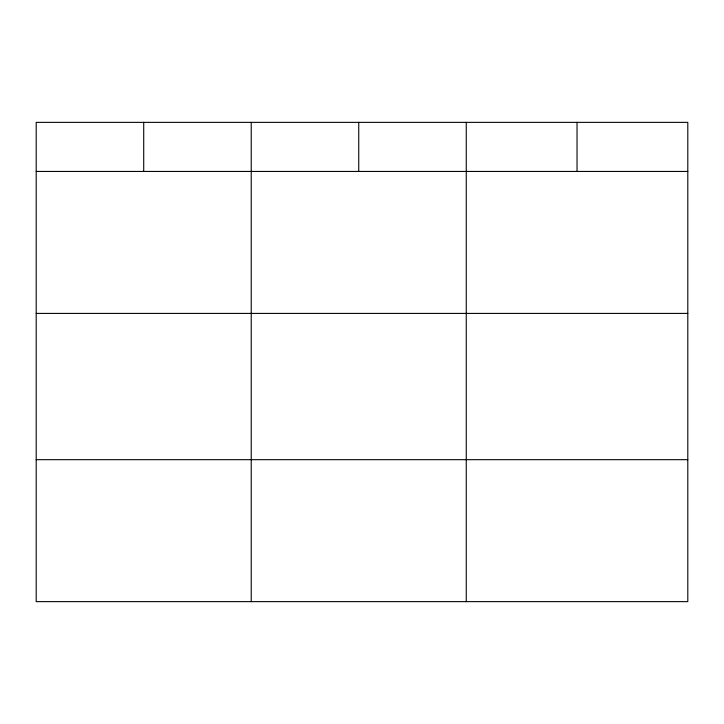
<?xml version="1.0" encoding="UTF-8"?>
<svg xmlns="http://www.w3.org/2000/svg" width="724" height="724" viewBox="0 0 724 724"><rect width="100%" height="100%" fill="white"/><g stroke="black" fill="none" stroke-linecap="round" stroke-linejoin="round"><path stroke-width="1.09" d="M687.8 313.411L687.8 122.365L36.2 122.365L36.2 601.635L687.8 601.635L687.8 313.411L36.2 313.411M36.2 171.443L687.8 171.443M36.2 459.677L687.8 459.677M577.028 122.365L577.028 171.443M466.256 122.365L466.256 601.635M358.742 122.365L358.742 171.443M251.228 122.365L251.228 601.635M143.714 122.365L143.714 171.443"/></g></svg>
